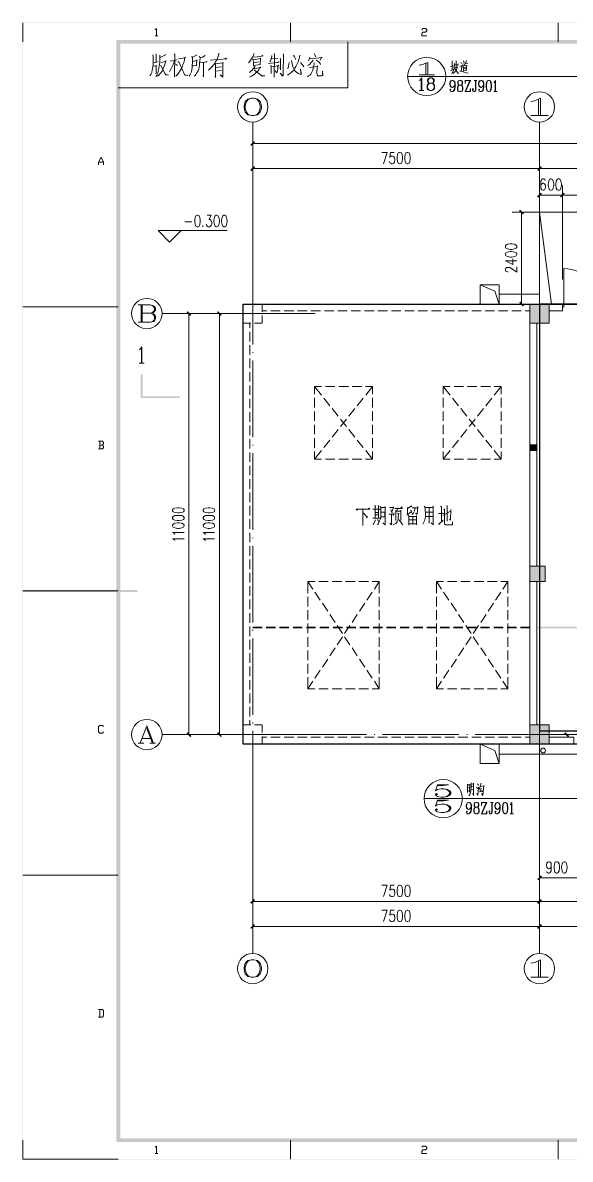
# Model space of a CAD drawing. Extents: x -145382 to -103386, y -23290 to 6406.
# Drawn here: x -145382 to -131066, y -23290 to 6406 of the extents above; entities that cross this region are included whole.
import ezdxf

# ---------------------------------------------------------------- set-up
doc = ezdxf.new("R2010")
doc.units = 0
doc.layers.add('图层1', color=1, linetype='Continuous')

msp = doc.modelspace()

# ---------------------------------------------------------------- hatches: boundary and pattern name
at = {"linetype": 'Continuous', "lineweight": 0}
for points in [[(-103386, -23290), (-145382, -23290), (-145382, 6406), (-103386, 6406), (-103386, -23290), (-103389, -23287), (-103389, 6402), (-145378, 6402), (-145378, -23287), (-103389, -23287)], [(-142833, -22743), (-103933, -22743), (-103933, 5859), (-142833, 5859), (-142833, -22743), (-142935, -22842), (-142935, 5958), (-103834, 5958), (-103834, -22842), (-142935, -22842)], [(-139435, 3215), (-139336, 3314), (-139307, 3285), (-139406, 3186)], [(-139435, 2559), (-139336, 2658), (-139307, 2628), (-139406, 2530)], [(-131934, 2559), (-131835, 2658), (-131806, 2628), (-131905, 2530)], [(-131934, 1866), (-131835, 1965), (-131806, 1939), (-131905, 1837)], [(-131336, 1866), (-131234, 1965), (-131205, 1939), (-131307, 1837)], [(-132302, 1392), (-132404, 1491), (-132375, 1520), (-132273, 1421)], [(-132302, -1007), (-132404, -909), (-132375, -879), (-132273, -982)], [(-141003, -1259), (-141101, -1160), (-141072, -1131), (-140973, -1229)], [(-140200, -1259), (-140303, -1160), (-140273, -1131), (-140175, -1229)], [(-132120, -1445), (-131620, -1445), (-131620, -945), (-132120, -945)], [(-142246, -2779), (-142246, -3352), (-141272, -3352), (-141272, -3403), (-142297, -3403), (-142297, -2779)], [(-132120, -4606), (-131941, -4606), (-131941, -4785), (-132120, -4785)], [(-132120, -8194), (-131719, -8194), (-131719, -7793), (-132120, -7793)], [(-142385, -8468), (-145382, -8468), (-145382, -8417), (-142385, -8417)], [(-139369, -9376), (-139121, -9376), (-139121, -9416), (-139369, -9416)], [(-139019, -9376), (-138771, -9376), (-138771, -9416), (-139019, -9416)], [(-138669, -9376), (-138421, -9376), (-138421, -9416), (-138669, -9416)], [(-138319, -9376), (-138071, -9376), (-138071, -9416), (-138319, -9416)], [(-137969, -9376), (-137721, -9376), (-137721, -9416), (-137969, -9416)], [(-137619, -9376), (-137371, -9376), (-137371, -9416), (-137619, -9416)], [(-137269, -9376), (-137021, -9376), (-137021, -9416), (-137269, -9416)], [(-136922, -9376), (-136671, -9376), (-136671, -9416), (-136922, -9416)], [(-136572, -9376), (-136321, -9376), (-136321, -9416), (-136572, -9416)], [(-136222, -9376), (-135971, -9376), (-135971, -9416), (-136222, -9416)], [(-135872, -9376), (-135620, -9376), (-135620, -9416), (-135872, -9416)], [(-135522, -9376), (-135270, -9376), (-135270, -9416), (-135522, -9416)], [(-135172, -9376), (-134920, -9376), (-134920, -9416), (-135172, -9416)], [(-134822, -9376), (-134570, -9376), (-134570, -9416), (-134822, -9416)], [(-134472, -9376), (-134220, -9376), (-134220, -9416), (-134472, -9416)], [(-134122, -9376), (-133870, -9376), (-133870, -9416), (-134122, -9416)], [(-133772, -9376), (-133520, -9376), (-133520, -9416), (-133772, -9416)], [(-133422, -9376), (-133170, -9376), (-133170, -9416), (-133422, -9416)], [(-133072, -9376), (-132820, -9376), (-132820, -9416), (-133072, -9416)], [(-132722, -9376), (-132470, -9376), (-132470, -9416), (-132722, -9416)], [(-132371, -9376), (-132120, -9376), (-132120, -9416), (-132371, -9416)], [(-131941, -9376), (-113392, -9376), (-113392, -9416), (-131941, -9416)], [(-141003, -12260), (-141101, -12158), (-141072, -12129), (-140973, -12231)], [(-140200, -12260), (-140303, -12158), (-140273, -12129), (-140175, -12231)], [(-132120, -12446), (-131620, -12446), (-131620, -11943), (-132120, -11943)], [(-131124, -12260), (-131226, -12158), (-131197, -12129), (-131099, -12231)], [(-131934, -15976), (-131835, -15873), (-131806, -15903), (-131905, -16005)], [(-139435, -16588), (-139336, -16490), (-139307, -16519), (-139406, -16617)], [(-131934, -16588), (-131835, -16490), (-131806, -16519), (-131905, -16617)], [(-139435, -17245), (-139336, -17142), (-139307, -17172), (-139406, -17270)], [(-131934, -17245), (-131835, -17142), (-131806, -17172), (-131905, -17270)]]:
    msp.add_hatch(color=0, dxfattribs=at).paths.add_polyline_path(points)

# ---------------------------------------------------------------- linework, layer by layer
at = {"color": 0, "linetype": 'Continuous', "lineweight": 0}
for p, q in [((-145382, 5907), (-145382, 6406)), ((-138384, 5907), (-138384, 6406)), ((-131383, 5907), (-131383, 6406)), ((-141918, 6060), (-141852, 6060)), ((-141969, 5360), (-141845, 5381)), ((-141524, 5400), (-141345, 5440)), ((-140069, 5476), (-140102, 5462)), ((-139220, 5381), (-139347, 5360)), ((-138873, 5462), (-138709, 5476)), ((-134840, 5349), (-134840, 5042)), ((-134151, 5177), (-134151, 5407)), ((-134052, 5236), (-134049, 5414)), ((-133929, 5374), (-133907, 5338)), ((-133859, 5407), (-133837, 5356)), ((-133783, 5418), (-133805, 5338)), ((-140189, 5250), (-140335, 5236)), ((-140335, 5141), (-140189, 5155)), ((-134111, 5195), (-134202, 5148)), ((-134195, 5265), (-134107, 5279)), ((-134001, 5316), (-134096, 5305)), ((-134085, 5228), (-134023, 5236)), ((-134016, 5247), (-134042, 5181)), ((-133994, 5330), (-134016, 5272)), ((-133954, 5265), (-133896, 5287)), ((-133888, 5323), (-133746, 5345)), ((-133863, 5287), (-133859, 5141)), ((-133779, 5287), (-133859, 5276)), ((-133859, 5199), (-133797, 5206)), ((-133856, 5239), (-133801, 5247)), ((-133856, 5155), (-133775, 5166)), ((-133823, 5316), (-133834, 5279)), ((-133786, 5166), (-133775, 5298)), ((-134315, 5002), (-135318, 5002)), ((-135019, 5042), (-134614, 5042)), ((-134964, 4944), (-134964, 4638)), ((-130329, 5002), (-134315, 5002)), ((-133815, 4605), (-133688, 4900)), ((-133578, 4900), (-133506, 4900)), ((-133028, 4886), (-133028, 4605)), ((-135019, 4638), (-134895, 4638)), ((-133068, 4605), (-132977, 4605)), ((-131897, 4411), (-131897, 3978)), ((-132098, 3978), (-131646, 3978)), ((-139369, -194), (-139369, 3806)), ((-131872, -194), (-131872, 3806)), ((-139369, 251), (-139369, 3500)), ((-109370, 3248), (-139369, 3248)), ((-143402, 2763), (-143267, 2763)), ((-139369, 393), (-139369, 2844)), ((-131872, 393), (-131872, 2844)), ((-131872, -300), (-131872, 2151)), ((-131270, -300), (-131270, 2151)), ((-141141, 1203), (-140963, 1203)), ((-131817, 1454), (-132587, 1454)), ((-132339, 1454), (-132339, -945)), ((-131555, -945), (-131872, 1454)), ((-139369, -194), (-139369, -2003)), ((-131237, -1036), (-131237, -15)), ((-132922, -686), (-131872, -686)), ((-142884, -1018), (-145382, -1018)), ((-142283, -1419), (-142283, -967)), ((-142257, -967), (-142257, -1419)), ((-139121, -945), (-138997, -945)), ((-139121, -945), (-139121, -1124)), ((-139121, -1124), (-138997, -1124)), ((-138895, -945), (-138647, -945)), ((-138895, -1124), (-138647, -1124)), ((-138545, -945), (-138297, -945)), ((-138545, -1124), (-138297, -1124)), ((-138195, -945), (-137947, -945)), ((-138195, -1124), (-137947, -1124)), ((-137845, -945), (-137597, -945)), ((-137845, -1124), (-137597, -1124)), ((-137495, -945), (-137247, -945)), ((-137495, -1124), (-137247, -1124)), ((-137145, -945), (-136897, -945)), ((-137145, -1124), (-136897, -1124)), ((-136795, -945), (-136547, -945)), ((-136795, -1124), (-136547, -1124)), ((-136445, -945), (-136197, -945)), ((-136445, -1124), (-136197, -1124)), ((-136095, -945), (-135847, -945)), ((-136095, -1124), (-135847, -1124)), ((-135744, -945), (-135496, -945)), ((-135744, -1124), (-135496, -1124)), ((-135394, -945), (-135146, -945)), ((-135394, -1124), (-135146, -1124)), ((-135044, -945), (-134796, -945)), ((-135044, -1124), (-134796, -1124)), ((-134694, -945), (-134446, -945)), ((-134694, -1124), (-134446, -1124)), ((-134344, -945), (-134096, -945)), ((-134344, -1124), (-134096, -1124)), ((-133994, -945), (-133746, -945)), ((-133994, -1124), (-133746, -1124)), ((-133644, -945), (-133396, -945)), ((-133644, -1124), (-133396, -1124)), ((-133294, -945), (-133046, -945)), ((-133294, -1124), (-133046, -1124)), ((-132944, -945), (-132696, -945)), ((-132944, -1124), (-132696, -1124)), ((-132594, -945), (-132346, -945)), ((-132594, -1124), (-132346, -1124)), ((-131817, -945), (-132587, -945)), ((-132244, -945), (-132120, -945)), ((-132244, -1124), (-132120, -1124)), ((-137739, -1193), (-141736, -1193)), ((-138038, -1193), (-141287, -1193)), ((-141035, -12194), (-141035, -1193)), ((-138038, -1193), (-140489, -1193)), ((-138818, -1193), (-140372, -1193)), ((-140237, -12194), (-140237, -1193)), ((-139621, -1244), (-139621, -1445)), ((-139621, -1569), (-139621, -1445)), ((-139621, -1445), (-139442, -1445)), ((-139621, -1445), (-139420, -1445)), ((-139442, -1569), (-139442, -1445)), ((-138596, -1193), (-138618, -1193)), ((-132120, -7793), (-132120, -1445)), ((-131941, -7793), (-131941, -1445)), ((-139621, -1919), (-139621, -1671)), ((-139442, -1919), (-139442, -1671)), ((-139621, -2269), (-139621, -2021)), ((-139442, -2269), (-139442, -2021)), ((-142279, -2086), (-142279, -2491)), ((-139621, -2619), (-139621, -2371)), ((-139442, -2619), (-139442, -2371)), ((-139369, -2199), (-139369, -2221)), ((-142337, -2491), (-142210, -2491)), ((-139369, -2422), (-139369, -4420)), ((-139621, -2969), (-139621, -2721)), ((-139442, -2969), (-139442, -2721)), ((-139621, -3319), (-139621, -3071)), ((-139442, -3319), (-139442, -3071)), ((-137754, -3100), (-137568, -3100)), ((-137754, -3100), (-137754, -3297)), ((-137754, -3100), (-137571, -3326)), ((-137469, -3100), (-137218, -3100)), ((-137119, -3100), (-136868, -3100)), ((-136769, -3100), (-136518, -3100)), ((-136419, -3100), (-136233, -3100)), ((-136415, -3326), (-136233, -3100)), ((-136233, -3100), (-136233, -3297)), ((-134392, -3100), (-134206, -3100)), ((-134392, -3100), (-134392, -3297)), ((-134392, -3100), (-134209, -3326)), ((-134104, -3100), (-133856, -3100)), ((-133753, -3100), (-133506, -3100)), ((-133403, -3100), (-133155, -3100)), ((-133053, -3100), (-132871, -3100)), ((-133053, -3326), (-132871, -3100)), ((-132871, -3100), (-132871, -3297)), ((-139621, -3669), (-139621, -3421)), ((-139442, -3669), (-139442, -3421)), ((-137754, -3399), (-137754, -3647)), ((-137509, -3403), (-137353, -3600)), ((-136634, -3600), (-136477, -3403)), ((-136233, -3399), (-136233, -3647)), ((-134392, -3399), (-134392, -3647)), ((-134144, -3403), (-133991, -3600)), ((-133272, -3600), (-133115, -3403)), ((-132871, -3399), (-132871, -3647)), ((-139621, -4019), (-139621, -3771)), ((-139442, -4019), (-139442, -3771)), ((-137754, -3749), (-137754, -3997)), ((-137291, -3676), (-137134, -3873)), ((-136853, -3873), (-136696, -3676)), ((-136233, -3749), (-136233, -3997)), ((-134392, -3749), (-134392, -3997)), ((-133929, -3676), (-133772, -3873)), ((-133491, -3873), (-133334, -3676)), ((-132871, -3749), (-132871, -3997)), ((-139621, -4369), (-139621, -4121)), ((-139442, -4369), (-139442, -4121)), ((-137754, -4099), (-137754, -4347)), ((-137072, -3950), (-136915, -4147)), ((-137072, -4147), (-136915, -3950)), ((-136233, -4099), (-136233, -4347)), ((-134392, -4099), (-134392, -4347)), ((-133710, -3950), (-133553, -4147)), ((-133710, -4147), (-133553, -3950)), ((-132871, -4099), (-132871, -4347)), ((-137754, -4449), (-137754, -4697)), ((-137291, -4420), (-137134, -4223)), ((-136853, -4223), (-136696, -4420)), ((-136233, -4449), (-136233, -4697)), ((-134392, -4449), (-134392, -4697)), ((-133929, -4420), (-133772, -4223)), ((-133491, -4223), (-133334, -4420)), ((-132871, -4449), (-132871, -4697)), ((-143366, -4529), (-143366, -4730)), ((-139621, -4719), (-139621, -4471)), ((-139442, -4719), (-139442, -4471)), ((-139369, -4621), (-139369, -4643)), ((-137509, -4694), (-137353, -4497)), ((-136634, -4497), (-136477, -4694)), ((-134144, -4694), (-133991, -4497)), ((-133272, -4497), (-133115, -4694)), ((-139621, -5069), (-139621, -4821)), ((-139442, -5069), (-139442, -4821)), ((-139369, -4839), (-139369, -6841)), ((-137754, -5000), (-137571, -4770)), ((-137469, -5000), (-137218, -5000)), ((-137119, -5000), (-136868, -5000)), ((-136769, -5000), (-136518, -5000)), ((-136419, -5000), (-136233, -5000)), ((-136415, -4770), (-136233, -5000)), ((-136233, -4799), (-136233, -5000)), ((-134392, -5000), (-134209, -4770)), ((-134104, -5000), (-133856, -5000)), ((-133753, -5000), (-133506, -5000)), ((-133403, -5000), (-133155, -5000)), ((-133053, -4770), (-132871, -5000)), ((-133053, -5000), (-132871, -5000)), ((-132871, -4799), (-132871, -5000)), ((-139621, -5419), (-139621, -5171)), ((-139442, -5419), (-139442, -5171)), ((-139621, -5769), (-139621, -5518)), ((-139442, -5769), (-139442, -5518)), ((-139621, -6119), (-139621, -5868)), ((-139442, -6119), (-139442, -5868)), ((-139621, -6469), (-139621, -6218)), ((-139442, -6469), (-139442, -6218)), ((-136087, -6207), (-136065, -6236)), ((-136488, -6305), (-136488, -6728)), ((-136175, -6451), (-136084, -6451)), ((-135566, -6269), (-135599, -6338)), ((-135318, -6258), (-135318, -6429)), ((-135201, -6272), (-135052, -6272)), ((-134508, -6415), (-134384, -6415)), ((-134399, -6473), (-134195, -6356)), ((-139621, -6819), (-139621, -6568)), ((-139442, -6819), (-139442, -6568)), ((-136160, -6579), (-136222, -6710)), ((-136102, -6571), (-136073, -6637)), ((-135967, -6659), (-135909, -6714)), ((-134640, -6710), (-134702, -6659)), ((-139621, -7169), (-139621, -6918)), ((-139442, -7169), (-139442, -6918)), ((-139369, -7042), (-139369, -7060)), ((-139621, -7520), (-139621, -7268)), ((-139442, -7520), (-139442, -7268)), ((-139369, -7261), (-139369, -9263)), ((-139621, -7870), (-139621, -7618)), ((-139442, -7870), (-139442, -7618)), ((-139621, -8220), (-139621, -7968)), ((-139442, -8220), (-139442, -7968)), ((-137925, -8198), (-137797, -8391)), ((-137393, -8198), (-137644, -8198)), ((-137043, -8198), (-137294, -8198)), ((-136693, -8198), (-136944, -8198)), ((-136342, -8198), (-136594, -8198)), ((-136062, -8198), (-136244, -8198)), ((-136189, -8391), (-136062, -8198)), ((-136062, -8198), (-136062, -8497)), ((-134563, -8198), (-134435, -8391)), ((-134031, -8198), (-134279, -8198)), ((-133681, -8198), (-133929, -8198)), ((-133330, -8198), (-133578, -8198)), ((-132980, -8198), (-133228, -8198)), ((-132700, -8198), (-132878, -8198)), ((-132827, -8391), (-132700, -8198)), ((-132700, -8198), (-132700, -8497)), ((-132120, -11943), (-132120, -8194)), ((-131941, -11943), (-131941, -8194)), ((-142884, -8442), (-145382, -8442)), ((-139621, -8570), (-139621, -8318)), ((-139442, -8570), (-139442, -8318)), ((-137925, -8595), (-137925, -8847)), ((-137743, -8471), (-137604, -8683)), ((-136383, -8683), (-136244, -8471)), ((-136062, -8595), (-136062, -8847)), ((-134563, -8595), (-134563, -8847)), ((-134377, -8471), (-134238, -8683)), ((-133021, -8683), (-132882, -8471)), ((-132700, -8595), (-132700, -8847)), ((-139621, -8920), (-139621, -8668)), ((-139442, -8920), (-139442, -8668)), ((-137546, -8763), (-137407, -8971)), ((-136576, -8971), (-136437, -8763)), ((-134184, -8763), (-134045, -8971)), ((-133214, -8971), (-133075, -8763)), ((-139621, -9270), (-139621, -9018)), ((-139442, -9270), (-139442, -9018)), ((-137925, -8945), (-137925, -9197)), ((-137353, -9055), (-137214, -9263)), ((-136773, -9263), (-136634, -9055)), ((-136062, -8945), (-136062, -9197)), ((-134563, -8945), (-134563, -9197)), ((-133991, -9055), (-133852, -9263)), ((-133407, -9263), (-133269, -9055)), ((-132700, -8945), (-132700, -9197)), ((-139621, -9620), (-139621, -9368)), ((-139442, -9620), (-139442, -9368)), ((-139369, -9459), (-139369, -9481)), ((-137925, -9295), (-137925, -9547)), ((-137159, -9346), (-137021, -9554)), ((-136966, -9554), (-136827, -9346)), ((-136062, -9295), (-136062, -9547)), ((-134563, -9295), (-134563, -9547)), ((-133797, -9346), (-133659, -9554)), ((-133604, -9554), (-133465, -9346)), ((-132700, -9295), (-132700, -9547)), ((-132120, -9376), (-132120, -9416)), ((-139621, -9970), (-139621, -9718)), ((-139442, -9970), (-139442, -9718)), ((-139369, -9682), (-139369, -11680)), ((-137925, -9645), (-137925, -9897)), ((-137159, -9846), (-137021, -9638)), ((-136966, -9638), (-136827, -9846)), ((-136062, -9645), (-136062, -9897)), ((-134563, -9645), (-134563, -9897)), ((-133797, -9846), (-133659, -9638)), ((-133604, -9638), (-133465, -9846)), ((-132700, -9645), (-132700, -9897)), ((-139621, -10320), (-139621, -10068)), ((-139442, -10320), (-139442, -10068)), ((-137925, -9995), (-137925, -10247)), ((-137353, -10138), (-137214, -9930)), ((-136773, -9930), (-136634, -10138)), ((-136062, -9995), (-136062, -10247)), ((-134563, -9995), (-134563, -10247)), ((-133991, -10138), (-133852, -9930)), ((-133407, -9930), (-133269, -10138)), ((-132700, -9995), (-132700, -10247)), ((-137925, -10346), (-137925, -10597)), ((-137546, -10429), (-137407, -10222)), ((-136576, -10222), (-136437, -10429)), ((-136062, -10346), (-136062, -10597)), ((-134563, -10346), (-134563, -10597)), ((-134184, -10429), (-134045, -10222)), ((-133214, -10222), (-133075, -10429)), ((-132700, -10346), (-132700, -10597)), ((-139621, -10670), (-139621, -10418)), ((-139442, -10670), (-139442, -10418)), ((-137743, -10721), (-137604, -10513)), ((-136383, -10513), (-136244, -10721)), ((-134377, -10721), (-134238, -10513)), ((-133021, -10513), (-132882, -10721)), ((-139621, -11020), (-139621, -10769)), ((-139442, -11020), (-139442, -10769)), ((-137925, -10696), (-137925, -10995)), ((-137925, -10995), (-137797, -10801)), ((-136189, -10801), (-136062, -10995)), ((-136062, -10696), (-136062, -10995)), ((-134563, -10696), (-134563, -10995)), ((-134563, -10995), (-134435, -10801)), ((-132827, -10801), (-132700, -10995)), ((-132700, -10696), (-132700, -10995)), ((-139621, -11370), (-139621, -11119)), ((-139442, -11370), (-139442, -11119)), ((-137743, -10995), (-137925, -10995)), ((-137393, -10995), (-137644, -10995)), ((-137043, -10995), (-137294, -10995)), ((-136693, -10995), (-136944, -10995)), ((-136342, -10995), (-136594, -10995)), ((-136062, -10995), (-136244, -10995)), ((-134381, -10995), (-134563, -10995)), ((-134031, -10995), (-134279, -10995)), ((-133681, -10995), (-133929, -10995)), ((-133330, -10995), (-133578, -10995)), ((-132980, -10995), (-133228, -10995)), ((-132700, -10995), (-132878, -10995)), ((-139621, -11720), (-139621, -11469)), ((-139442, -11720), (-139442, -11469)), ((-139621, -11943), (-139621, -11819)), ((-139442, -11943), (-139442, -11819)), ((-142137, -12034), (-141987, -12420)), ((-139621, -11943), (-139442, -11943)), ((-139369, -11881), (-139369, -11903)), ((-139369, -12099), (-139369, -13908)), ((-131872, -11881), (-131872, -11903)), ((-131872, -12099), (-131872, -13908)), ((-142363, -12420), (-142213, -12420)), ((-142264, -12293), (-142038, -12293)), ((-142060, -12420), (-141911, -12420)), ((-137739, -12194), (-141736, -12194)), ((-138038, -12194), (-141287, -12194)), ((-138038, -12194), (-140489, -12194)), ((-138818, -12194), (-140372, -12194)), ((-139621, -12245), (-139621, -12446)), ((-139621, -12446), (-139420, -12446)), ((-138997, -12446), (-139121, -12446)), ((-138647, -12264), (-138895, -12264)), ((-138647, -12446), (-138895, -12446)), ((-138596, -12194), (-138618, -12194)), ((-138297, -12264), (-138545, -12264)), ((-138297, -12446), (-138545, -12446)), ((-136397, -12194), (-138395, -12194)), ((-137947, -12264), (-138195, -12264)), ((-137947, -12446), (-138195, -12446)), ((-137597, -12264), (-137845, -12264)), ((-137597, -12446), (-137845, -12446)), ((-137247, -12264), (-137495, -12264)), ((-137247, -12446), (-137495, -12446)), ((-136897, -12264), (-137145, -12264)), ((-136897, -12446), (-137145, -12446)), ((-136547, -12264), (-136795, -12264)), ((-136547, -12446), (-136795, -12446)), ((-136197, -12264), (-136445, -12264)), ((-136197, -12446), (-136445, -12446)), ((-136178, -12194), (-136197, -12194)), ((-135847, -12264), (-136095, -12264)), ((-135847, -12446), (-136095, -12446)), ((-133976, -12194), (-135978, -12194)), ((-135496, -12264), (-135744, -12264)), ((-135496, -12446), (-135744, -12446)), ((-135146, -12264), (-135394, -12264)), ((-135146, -12446), (-135394, -12446)), ((-134796, -12264), (-135044, -12264)), ((-134796, -12446), (-135044, -12446)), ((-134446, -12264), (-134694, -12264)), ((-134446, -12446), (-134694, -12446)), ((-134096, -12264), (-134344, -12264)), ((-134096, -12446), (-134344, -12446)), ((-133746, -12264), (-133994, -12264)), ((-133746, -12446), (-133994, -12446)), ((-133757, -12194), (-133775, -12194)), ((-133396, -12264), (-133644, -12264)), ((-133396, -12446), (-133644, -12446)), ((-131558, -12194), (-133557, -12194)), ((-133046, -12264), (-133294, -12264)), ((-133046, -12446), (-133294, -12446)), ((-132696, -12264), (-132944, -12264)), ((-132696, -12446), (-132944, -12446)), ((-112670, -12446), (-132922, -12446)), ((-132346, -12264), (-132594, -12264)), ((-132346, -12446), (-132594, -12446)), ((-132120, -12264), (-132244, -12264)), ((-132120, -12446), (-132244, -12446)), ((-131726, -12194), (-130913, -12194)), ((-131336, -12194), (-131358, -12194)), ((-129137, -12194), (-131135, -12194)), ((-112670, -12705), (-132922, -12705)), ((-133753, -13489), (-133753, -13708)), ((-133753, -13511), (-133695, -13503)), ((-133753, -13584), (-133706, -13576)), ((-133695, -13492), (-133699, -13697)), ((-133662, -13638), (-133600, -13631)), ((-133655, -13485), (-133593, -13478)), ((-133655, -13562), (-133600, -13554)), ((-133516, -13565), (-133491, -13602)), ((-133495, -13478), (-133465, -13518)), ((-133400, -13467), (-133451, -13627)), ((-133396, -13591), (-133429, -13686)), ((-133425, -13547), (-133330, -13532)), ((-133382, -13642), (-133360, -13689)), ((-133330, -13522), (-133341, -13686)), ((-139369, -13908), (-139369, -17908)), ((-133888, -13868), (-134891, -13868)), ((-128772, -13868), (-133888, -13868)), ((-133753, -13671), (-133699, -13664)), ((-133436, -13689), (-133367, -13671)), ((-131872, -13740), (-131872, -16191)), ((-131872, -13908), (-131872, -17908)), ((-139369, -14207), (-139369, -17456)), ((-133389, -14265), (-133261, -13966)), ((-133148, -13966), (-133079, -13966)), ((-132601, -13981), (-132601, -14265)), ((-131872, -14207), (-131872, -17456)), ((-139369, -14353), (-139369, -16803)), ((-132638, -14265), (-132550, -14265)), ((-131872, -14353), (-131872, -16803)), ((-142884, -15866), (-145382, -15866)), ((-131897, -18101), (-131897, -18535)), ((-132098, -18535), (-131646, -18535)), ((-143366, -19381), (-143366, -19578)), ((-145382, -23290), (-145382, -22791)), ((-138384, -23290), (-138384, -22791)), ((-131383, -23290), (-131383, -22791)), ((-141918, -23141), (-141852, -23141))]:
    msp.add_line(p, q, dxfattribs=at)
for points in [[(-141918, 6224), (-141885, 6257), (-141885, 6060)], [(-134950, 6224), (-134917, 6257), (-134851, 6257), (-134818, 6224), (-134818, 6191), (-134851, 6158), (-134917, 6158), (-134950, 6125), (-134950, 6060), (-134818, 6060)], [(-136882, 5907), (-136882, 4707), (-142884, 4707)], [(-141984, 5564), (-141973, 5524), (-141973, 5407), (-141973, 5316), (-141980, 5236), (-141994, 5174), (-142009, 5104), (-142035, 5057), (-142060, 5017)], [(-141801, 5556), (-141794, 5505), (-141794, 5440), (-141801, 5356), (-141812, 5276), (-141823, 5206), (-141838, 5141), (-141852, 5086), (-141874, 5035), (-141900, 4999)], [(-141896, 5597), (-141889, 5564), (-141889, 5374)], [(-141765, 5367), (-141630, 5400), (-141637, 5414), (-141659, 5349), (-141685, 5268), (-141710, 5210), (-141739, 5144), (-141783, 5086), (-141823, 5039), (-141856, 5006)], [(-141641, 5586), (-141648, 5571), (-141732, 5520), (-141787, 5494)], [(-141411, 5422), (-141440, 5334), (-141477, 5265), (-141510, 5195), (-141539, 5144), (-141546, 5130)], [(-141422, 5597), (-141404, 5571), (-141407, 5575), (-141411, 4995), (-141415, 5035), (-141411, 5097)], [(-141313, 5462), (-141130, 5491), (-141141, 5505), (-141156, 5440), (-141174, 5367), (-141192, 5316), (-141207, 5265), (-141229, 5214), (-141262, 5159), (-141294, 5112), (-141324, 5064), (-141353, 5035), (-141382, 5010)], [(-141324, 5385), (-141298, 5381), (-141141, 5035), (-141065, 5024), (-141141, 5046), (-141170, 5101)], [(-140817, 5571), (-140835, 5560), (-140948, 5494), (-140959, 5535), (-140944, 5494), (-140944, 5367), (-140948, 5287), (-140952, 5232), (-140963, 5174), (-140973, 5126), (-140992, 5075), (-141014, 5039), (-141028, 5010)], [(-140937, 5268), (-140926, 5276), (-140831, 5290), (-140842, 5287), (-140831, 5440), (-140820, 5422), (-140941, 5396)], [(-140616, 5549), (-140685, 5509), (-140747, 5494), (-140758, 5535), (-140747, 5476), (-140755, 5414), (-140758, 5349), (-140762, 5294), (-140769, 5247), (-140780, 5192), (-140791, 5152), (-140813, 5119), (-140835, 5086), (-140857, 5057), (-140875, 5031), (-140897, 5010)], [(-140755, 5356), (-140561, 5385), (-140576, 5389), (-140598, 5381)], [(-140656, 5367), (-140656, 4995), (-140660, 5020), (-140656, 5061)], [(-140255, 5611), (-140255, 5586), (-140281, 5502), (-140306, 5440), (-140332, 5400), (-140379, 5327), (-140448, 5247), (-140496, 5195), (-140525, 5170)], [(-140485, 5425), (-140044, 5465), (-140069, 5476)], [(-140350, 5356), (-140343, 5334), (-140346, 5006), (-140346, 4977), (-140350, 5006), (-140346, 5039)], [(-140343, 5334), (-140146, 5356), (-140146, 5367), (-140138, 5356), (-140146, 5349), (-140146, 4999), (-140149, 4980), (-140219, 5046), (-140149, 4991)], [(-139340, 5604), (-139336, 5586), (-139387, 5491), (-139431, 5425), (-139457, 5385), (-139478, 5356)], [(-139373, 5502), (-139249, 5516), (-139096, 5542), (-139110, 5546), (-139136, 5535)], [(-139362, 5465), (-139354, 5436), (-139351, 5349), (-139351, 5268), (-139354, 5287), (-139165, 5316), (-139176, 5316), (-139168, 5484), (-139158, 5469), (-139354, 5440)], [(-138957, 5345), (-138676, 5374), (-138680, 5374), (-138698, 5381), (-138720, 5371)], [(-138873, 5549), (-138866, 5520), (-138902, 5414), (-138917, 5385)], [(-138804, 5604), (-138800, 5578), (-138804, 4984), (-138811, 5020), (-138804, 5057)], [(-138651, 5476), (-138643, 5451), (-138643, 5174), (-138651, 5225), (-138647, 5254)], [(-138574, 5597), (-138567, 5564), (-138570, 5086), (-138570, 5057), (-138574, 5031), (-138578, 5020), (-138585, 5010), (-138647, 5086), (-138578, 5020)], [(-138140, 5560), (-138144, 5505), (-138166, 5436), (-138184, 5381), (-138213, 5319), (-138239, 5261), (-138264, 5221), (-138297, 5170), (-138337, 5130), (-138374, 5097), (-138417, 5061), (-138461, 5035)], [(-138417, 5367), (-138421, 5316), (-138436, 5261), (-138446, 5225), (-138461, 5206)], [(-138359, 5422), (-138341, 5345), (-138326, 5290), (-138308, 5239), (-138286, 5185), (-138261, 5144), (-138228, 5115), (-138180, 5079), (-138133, 5064), (-138104, 5061), (-138089, 5061), (-138111, 5130), (-138118, 5195), (-138104, 5061)], [(-138301, 5556), (-138275, 5516), (-138261, 5480), (-138253, 5462), (-138253, 5447)], [(-138118, 5367), (-138078, 5316), (-138049, 5279), (-138034, 5250)], [(-137761, 5360), (-137761, 5327), (-137776, 5250), (-137790, 5206), (-137801, 5166), (-137816, 5130), (-137830, 5097), (-137852, 5064), (-137878, 5039), (-137907, 5017), (-137940, 4991)], [(-137794, 5440), (-137801, 5411), (-137841, 5367), (-137878, 5327), (-137903, 5305), (-137929, 5287)], [(-137878, 5509), (-137881, 5476), (-137889, 5451), (-137900, 5425), (-137907, 5411), (-137914, 5407), (-137881, 5465), (-137553, 5494), (-137568, 5505), (-137604, 5425)], [(-137761, 5604), (-137739, 5549), (-137728, 5516)], [(-137706, 5429), (-137655, 5396), (-137619, 5367), (-137601, 5341), (-137593, 5319)], [(-135019, 5301), (-134928, 5316), (-134793, 5363), (-134793, 5042)], [(-141973, 5268), (-141881, 5279), (-141892, 5294), (-141892, 5071), (-141896, 5101), (-141896, 5141)], [(-141768, 5301), (-141648, 5046), (-141568, 5039), (-141644, 5050), (-141666, 5079)], [(-141411, 5345), (-141356, 5305), (-141345, 5276)], [(-139314, 5268), (-139314, 5254), (-139387, 5166), (-139427, 5130), (-139457, 5104)], [(-139322, 5221), (-139311, 5210), (-139158, 5239), (-139161, 5254), (-139209, 5174), (-139238, 5141), (-139267, 5112), (-139314, 5071), (-139354, 5035), (-139402, 5010), (-139457, 4984)], [(-139329, 5170), (-139322, 5166), (-139125, 5010), (-139055, 5017), (-139125, 5017), (-139150, 5031)], [(-138899, 5294), (-138888, 5239), (-138888, 5232), (-138884, 5079), (-138888, 5112), (-138884, 5133)], [(-138884, 5250), (-138687, 5279), (-138702, 5294), (-138709, 5254), (-138713, 5192), (-138724, 5144), (-138727, 5115), (-138738, 5101), (-138778, 5152), (-138735, 5104)], [(-137885, 5239), (-137666, 5265), (-137677, 5279), (-137681, 5250), (-137692, 5090), (-137688, 5046), (-137677, 5031), (-137666, 5020), (-137644, 5020), (-137622, 5020), (-137564, 5020), (-137542, 5031), (-137539, 5035), (-137542, 5141), (-137542, 5031)], [(-134166, 5079), (-134122, 5159), (-134100, 5228), (-134096, 5338)], [(-134042, 5181), (-134082, 5119), (-134140, 5082)], [(-134082, 5206), (-133998, 5082), (-133983, 5086)], [(-133892, 5294), (-133914, 5221), (-133907, 5185), (-133918, 5141), (-133954, 5141)], [(-133918, 5141), (-133863, 5126), (-133757, 5086), (-133739, 5093)], [(-135019, 4900), (-134990, 4915), (-134950, 4962), (-134950, 4638)], [(-134742, 4638), (-134767, 4656), (-134782, 4670), (-134796, 4700), (-134796, 4762), (-134782, 4791), (-134767, 4809), (-134742, 4824), (-134782, 4809), (-134796, 4791), (-134811, 4762), (-134811, 4700), (-134796, 4670), (-134782, 4656), (-134742, 4638), (-134683, 4638), (-134643, 4656), (-134629, 4670), (-134614, 4700), (-134614, 4762), (-134629, 4791), (-134643, 4809), (-134683, 4824), (-134658, 4838), (-134643, 4867), (-134643, 4915), (-134658, 4944), (-134683, 4962)], [(-134742, 4962), (-134782, 4944), (-134796, 4915), (-134796, 4867), (-134782, 4838), (-134742, 4824), (-134683, 4824), (-134643, 4838), (-134629, 4867), (-134629, 4915), (-134643, 4944), (-134683, 4962), (-134742, 4962), (-134767, 4944), (-134782, 4915), (-134782, 4867), (-134767, 4838), (-134742, 4824)], [(-134683, 4638), (-134658, 4656), (-134643, 4670), (-134629, 4700), (-134629, 4762), (-134643, 4791), (-134658, 4809)], [(-134085, 4802), (-134096, 4758), (-134118, 4732), (-134147, 4718), (-134158, 4718), (-134187, 4732), (-134206, 4758), (-134217, 4802), (-134217, 4816), (-134206, 4860), (-134187, 4886), (-134158, 4900), (-134136, 4900), (-134107, 4886), (-134085, 4860), (-134078, 4816), (-134078, 4732), (-134085, 4674), (-134096, 4645), (-134118, 4619), (-134147, 4605), (-134176, 4605), (-134198, 4619), (-134206, 4645), (-134206, 4659), (-134198, 4674), (-134187, 4659), (-134198, 4645)], [(-134158, 4718), (-134176, 4732), (-134198, 4758), (-134206, 4802), (-134206, 4816), (-134198, 4860), (-134176, 4886), (-134158, 4900)], [(-134136, 4900), (-134118, 4886), (-134096, 4860), (-134085, 4816), (-134085, 4732), (-134096, 4674), (-134107, 4645), (-134125, 4619)], [(-133965, 4605), (-133987, 4619), (-133998, 4630), (-134005, 4659), (-134005, 4718), (-133998, 4747), (-133987, 4758), (-133965, 4772), (-133998, 4758), (-134005, 4747), (-134016, 4718), (-134016, 4659), (-134005, 4630), (-133998, 4619), (-133965, 4605), (-133929, 4605), (-133896, 4619), (-133888, 4630), (-133877, 4659), (-133877, 4718), (-133888, 4747), (-133896, 4758), (-133929, 4772), (-133907, 4787), (-133896, 4816), (-133896, 4860), (-133907, 4886), (-133929, 4900)], [(-133965, 4900), (-133998, 4886), (-134005, 4860), (-134005, 4816), (-133998, 4787), (-133965, 4772), (-133929, 4772), (-133896, 4787), (-133888, 4816), (-133888, 4860), (-133896, 4886), (-133929, 4900), (-133965, 4900), (-133987, 4886), (-133998, 4860), (-133998, 4816), (-133987, 4787), (-133965, 4772)], [(-133929, 4605), (-133907, 4619), (-133896, 4630), (-133888, 4659), (-133888, 4718), (-133896, 4747), (-133907, 4758)], [(-133808, 4900), (-133815, 4816), (-133815, 4900), (-133677, 4900), (-133808, 4605)], [(-133538, 4900), (-133538, 4659), (-133546, 4619), (-133568, 4605), (-133586, 4605), (-133608, 4619), (-133619, 4645), (-133619, 4674), (-133608, 4689), (-133597, 4674), (-133608, 4659)], [(-133546, 4900), (-133546, 4659), (-133557, 4619), (-133568, 4605)], [(-133338, 4802), (-133345, 4758), (-133367, 4732), (-133396, 4718), (-133407, 4718), (-133436, 4732), (-133458, 4758), (-133465, 4802), (-133465, 4816), (-133458, 4860), (-133436, 4886), (-133407, 4900), (-133385, 4900), (-133356, 4886), (-133338, 4860), (-133327, 4816), (-133327, 4732), (-133338, 4674), (-133345, 4645), (-133367, 4619), (-133396, 4605), (-133425, 4605), (-133447, 4619), (-133458, 4645), (-133458, 4659), (-133447, 4674), (-133436, 4659), (-133447, 4645)], [(-133407, 4718), (-133425, 4732), (-133447, 4758), (-133458, 4802), (-133458, 4816), (-133447, 4860), (-133425, 4886), (-133407, 4900)], [(-133385, 4900), (-133367, 4886), (-133345, 4860), (-133338, 4816), (-133338, 4732), (-133345, 4674), (-133356, 4645), (-133378, 4619)], [(-133207, 4900), (-133236, 4886), (-133258, 4845), (-133269, 4772), (-133269, 4732), (-133258, 4659), (-133236, 4619), (-133207, 4605), (-133188, 4605), (-133155, 4619), (-133137, 4659), (-133126, 4732), (-133126, 4772), (-133137, 4845), (-133155, 4886), (-133188, 4900), (-133207, 4900), (-133228, 4886), (-133236, 4875), (-133247, 4845), (-133258, 4772), (-133258, 4732), (-133247, 4659), (-133236, 4630), (-133228, 4619), (-133207, 4605)], [(-133188, 4605), (-133166, 4619), (-133155, 4630), (-133148, 4659), (-133137, 4732), (-133137, 4772), (-133148, 4845), (-133155, 4875), (-133166, 4886)], [(-133068, 4845), (-133046, 4860), (-133017, 4900), (-133017, 4605)], [(-133815, 4605), (-133677, 4605), (-133677, 4689), (-133688, 4605)], [(-139402, 4433), (-139500, 4411), (-139566, 4346), (-139595, 4236), (-139595, 4174), (-139566, 4065), (-139500, 3999), (-139402, 3978), (-139340, 3978), (-139241, 3999), (-139176, 4065), (-139143, 4174), (-139143, 4236), (-139176, 4346), (-139241, 4411), (-139340, 4433), (-139402, 4433), (-139467, 4411), (-139500, 4390), (-139533, 4346), (-139566, 4236), (-139566, 4174), (-139533, 4065), (-139500, 4021), (-139467, 3999), (-139402, 3978)], [(-139340, 3978), (-139274, 3999), (-139241, 4021), (-139209, 4065), (-139176, 4174), (-139176, 4236), (-139209, 4346), (-139241, 4390), (-139274, 4411)], [(-132098, 4346), (-131996, 4368), (-131846, 4433), (-131846, 3978)], [(-135989, 3019), (-135850, 3019), (-135949, 2720)], [(-135672, 3019), (-135770, 3019), (-135781, 2891), (-135770, 2906), (-135741, 2920), (-135712, 2920), (-135679, 2906), (-135661, 2876), (-135650, 2833), (-135650, 2803), (-135661, 2763), (-135679, 2734), (-135712, 2720), (-135741, 2720), (-135770, 2734), (-135781, 2749), (-135792, 2778)], [(-135529, 3019), (-135562, 3004), (-135580, 2960), (-135591, 2891), (-135591, 2847), (-135580, 2778), (-135562, 2734), (-135529, 2720), (-135511, 2720), (-135482, 2734), (-135460, 2778), (-135449, 2847), (-135449, 2891), (-135460, 2960), (-135482, 3004), (-135511, 3019), (-135529, 3019)], [(-135329, 3019), (-135362, 3004), (-135380, 2960), (-135391, 2891), (-135391, 2847), (-135380, 2778), (-135362, 2734), (-135329, 2720), (-135311, 2720), (-135281, 2734), (-135259, 2778), (-135252, 2847), (-135252, 2891), (-135259, 2960), (-135281, 3004), (-135311, 3019), (-135329, 3019)], [(-143402, 2694), (-143402, 2763), (-143333, 2895), (-143267, 2763), (-143267, 2694)], [(-139369, 2596), (-131872, 2596), (-125571, 2596), (-119270, 2596), (-113271, 2596), (-109370, 2596)], [(-131719, 2282), (-131730, 2311), (-131759, 2326), (-131781, 2326), (-131810, 2311), (-131832, 2267), (-131839, 2198), (-131839, 2129), (-131832, 2071), (-131810, 2041), (-131781, 2027), (-131770, 2027), (-131741, 2041), (-131719, 2071), (-131711, 2114), (-131711, 2129), (-131719, 2169), (-131741, 2198), (-131770, 2213), (-131781, 2213), (-131810, 2198), (-131832, 2169), (-131839, 2129)], [(-131580, 2326), (-131609, 2311), (-131631, 2267), (-131642, 2198), (-131642, 2154), (-131631, 2085), (-131609, 2041), (-131580, 2027), (-131562, 2027), (-131529, 2041), (-131511, 2085), (-131500, 2154), (-131500, 2198), (-131511, 2267), (-131529, 2311), (-131562, 2326), (-131580, 2326)], [(-131380, 2326), (-131409, 2311), (-131431, 2267), (-131442, 2198), (-131442, 2154), (-131431, 2085), (-131409, 2041), (-131380, 2027), (-131361, 2027), (-131332, 2041), (-131310, 2085), (-131299, 2154), (-131299, 2198), (-131310, 2267), (-131332, 2311), (-131361, 2326), (-131380, 2326)], [(-131872, 1903), (-131270, 1903), (-129170, 1903), (-127970, 1903), (-126471, 1903), (-125571, 1903), (-124670, 1903), (-123171, 1903), (-121669, 1903), (-120170, 1903), (-119270, 1903), (-118369, 1903), (-116870, 1903), (-115470, 1903), (-114471, 1903), (-113271, 1903), (-112072, 1903), (-110569, 1903), (-109370, 1903)], [(-140820, 1374), (-140853, 1359), (-140871, 1316), (-140882, 1246), (-140882, 1203), (-140871, 1133), (-140853, 1090), (-140820, 1075), (-140802, 1075), (-140773, 1090), (-140751, 1133), (-140740, 1203), (-140740, 1246), (-140751, 1316), (-140773, 1359), (-140802, 1374), (-140820, 1374)], [(-140561, 1374), (-140452, 1374), (-140510, 1261), (-140481, 1261), (-140463, 1246), (-140452, 1232), (-140441, 1188), (-140441, 1159), (-140452, 1119), (-140470, 1090), (-140503, 1075), (-140532, 1075), (-140561, 1090), (-140572, 1104), (-140583, 1133)], [(-140321, 1374), (-140350, 1359), (-140372, 1316), (-140383, 1246), (-140383, 1203), (-140372, 1133), (-140350, 1090), (-140321, 1075), (-140303, 1075), (-140270, 1090), (-140251, 1133), (-140241, 1203), (-140241, 1246), (-140251, 1316), (-140270, 1359), (-140303, 1374), (-140321, 1374)], [(-140120, 1374), (-140153, 1359), (-140171, 1316), (-140182, 1246), (-140182, 1203), (-140171, 1133), (-140153, 1090), (-140120, 1075), (-140102, 1075), (-140073, 1090), (-140051, 1133), (-140040, 1203), (-140040, 1246), (-140051, 1316), (-140073, 1359), (-140102, 1374), (-140120, 1374)], [(-131872, -945), (-131872, 1454), (-129170, 1454), (-128572, 1454), (-128572, -945)], [(-140040, 977), (-141841, 977), (-141542, 674), (-141243, 977)], [(-140671, 1104), (-140682, 1090), (-140671, 1075), (-140660, 1090)], [(-132762, 546), (-132747, 517), (-132707, 495), (-132634, 484), (-132594, 484), (-132521, 495), (-132477, 517), (-132466, 546), (-132466, 565), (-132477, 597), (-132521, 616), (-132594, 627), (-132634, 627), (-132707, 616), (-132747, 597), (-132762, 565), (-132762, 546)], [(-132762, 346), (-132747, 317), (-132707, 295), (-132634, 284), (-132594, 284), (-132521, 295), (-132477, 317), (-132466, 346), (-132466, 364), (-132477, 397), (-132521, 415), (-132594, 426), (-132634, 426), (-132707, 415), (-132747, 397), (-132762, 364), (-132762, 346)], [(-132466, 185), (-132762, 185), (-132565, 87), (-132565, 236)], [(-132692, -103), (-132707, -103), (-132732, -95), (-132747, -85), (-132762, -63), (-132762, -26), (-132747, -4), (-132732, 7), (-132707, 14), (-132678, 14), (-132649, 7), (-132605, -15), (-132466, -114), (-132466, 25)], [(-133422, -945), (-132922, -945), (-132922, -446), (-133422, -446), (-133422, -945)], [(-133422, -446), (-133039, -606), (-132922, -945)], [(-142363, -967), (-142046, -967), (-141965, -989), (-141936, -1011), (-141911, -1054), (-141911, -1098), (-141936, -1142), (-141965, -1164), (-142046, -1182)], [(-142046, -1419), (-141991, -1401), (-141965, -1379), (-141936, -1335), (-141936, -1270), (-141965, -1226), (-141991, -1204), (-142046, -1182), (-141965, -1204), (-141936, -1226), (-141911, -1270), (-141911, -1335), (-141936, -1379), (-141965, -1401), (-142046, -1419), (-142363, -1419)], [(-142046, -967), (-141991, -989), (-141965, -1011), (-141936, -1054), (-141936, -1098), (-141965, -1142), (-141991, -1164), (-142046, -1182), (-142257, -1182)], [(-139420, -945), (-139621, -945), (-139621, -1146)], [(-139121, -1146), (-139121, -945), (-139322, -945)], [(-132120, -1445), (-131620, -1445), (-131620, -945), (-132120, -945), (-132120, -1445)], [(-132120, -945), (-109122, -945), (-109122, -12446), (-132120, -12446), (-132120, -945)], [(-131620, -1124), (-131270, -1124), (-131270, -945), (-131620, -945)], [(-139322, -1445), (-139121, -1445), (-139121, -1244)], [(-142337, -2145), (-142308, -2127), (-142264, -2065), (-142264, -2491)], [(-143300, -4628), (-143267, -4595), (-143267, -4562), (-143300, -4529), (-143402, -4529)], [(-143402, -4730), (-143300, -4730), (-143267, -4697), (-143267, -4664), (-143300, -4628), (-143366, -4628)], [(-137754, -4799), (-137754, -5000), (-137568, -5000)], [(-134392, -4799), (-134392, -5000), (-134206, -5000)], [(-136175, -6207), (-136149, -6236), (-136164, -6218), (-136164, -6535), (-136229, -6535), (-136029, -6535), (-136084, -6535), (-136084, -6218), (-136084, -6302), (-136226, -6302), (-136040, -6302), (-136084, -6302), (-136084, -6389), (-136171, -6389)], [(-136025, -6229), (-136018, -6258), (-136018, -6502), (-136029, -6557), (-136062, -6623), (-136084, -6677), (-136109, -6714)], [(-136018, -6262), (-135909, -6262), (-135909, -6236), (-135909, -6725), (-135909, -6382), (-136011, -6382), (-135912, -6382), (-135912, -6502), (-136011, -6502)], [(-135227, -6214), (-135208, -6240), (-135223, -6229), (-135318, -6283)], [(-135052, -6236), (-135070, -6437), (-135114, -6411)], [(-134888, -6225), (-134862, -6258), (-134851, -6491), (-134869, -6593), (-134891, -6644), (-134920, -6699)], [(-134866, -6258), (-134647, -6258), (-134647, -6214), (-134647, -6710), (-134647, -6495), (-134858, -6495), (-134756, -6495), (-134756, -6670), (-134756, -6262), (-134756, -6378), (-134858, -6378), (-134654, -6378)], [(-134461, -6225), (-134435, -6247), (-134435, -6633)], [(-134300, -6214), (-134286, -6218), (-134286, -6615)], [(-141462, -6345), (-141448, -6375), (-141404, -6393), (-141334, -6404), (-141291, -6404), (-141221, -6393), (-141178, -6375), (-141163, -6345), (-141163, -6324), (-141178, -6294), (-141221, -6276), (-141291, -6265), (-141334, -6265), (-141404, -6276), (-141448, -6294), (-141462, -6324), (-141462, -6345)], [(-141462, -6546), (-141448, -6575), (-141404, -6593), (-141334, -6604), (-141291, -6604), (-141221, -6593), (-141178, -6575), (-141163, -6546), (-141163, -6524), (-141178, -6495), (-141221, -6473), (-141291, -6466), (-141334, -6466), (-141404, -6473), (-141448, -6495), (-141462, -6524), (-141462, -6546)], [(-140660, -6345), (-140645, -6375), (-140605, -6393), (-140532, -6404), (-140492, -6404), (-140419, -6393), (-140379, -6375), (-140365, -6345), (-140365, -6324), (-140379, -6294), (-140419, -6276), (-140492, -6265), (-140532, -6265), (-140605, -6276), (-140645, -6294), (-140660, -6324), (-140660, -6345)], [(-140660, -6546), (-140645, -6575), (-140605, -6593), (-140532, -6604), (-140492, -6604), (-140419, -6593), (-140379, -6575), (-140365, -6546), (-140365, -6524), (-140379, -6495), (-140419, -6473), (-140492, -6466), (-140532, -6466), (-140605, -6473), (-140645, -6495), (-140660, -6524), (-140660, -6546)], [(-136631, -6302), (-136645, -6327), (-136660, -6305), (-136310, -6305), (-136332, -6280), (-136350, -6302)], [(-136477, -6404), (-136375, -6517), (-136368, -6495), (-136383, -6539)], [(-135799, -6437), (-135679, -6437), (-135672, -6400), (-135686, -6469)], [(-135792, -6262), (-135686, -6262), (-135675, -6240), (-135730, -6371), (-135755, -6324), (-135719, -6411)], [(-135741, -6429), (-135741, -6710), (-135788, -6670)], [(-135588, -6411), (-135544, -6426), (-135558, -6415), (-135562, -6517), (-135569, -6579), (-135591, -6637), (-135631, -6681), (-135701, -6714)], [(-135653, -6283), (-135460, -6283), (-135471, -6240), (-135493, -6272)], [(-135628, -6604), (-135628, -6327), (-135628, -6356), (-135493, -6356), (-135493, -6327), (-135493, -6601)], [(-135343, -6458), (-135223, -6371), (-135238, -6324), (-135208, -6404)], [(-135303, -6458), (-135289, -6473), (-135289, -6725), (-135289, -6688), (-135084, -6688), (-135084, -6717), (-135084, -6473), (-135084, -6495), (-135289, -6495), (-135179, -6495), (-135179, -6681), (-135179, -6582), (-135278, -6582), (-135088, -6582)], [(-135132, -6280), (-135132, -6305), (-135139, -6349), (-135154, -6382), (-135168, -6415), (-135205, -6440)], [(-134373, -6294), (-134355, -6313), (-134355, -6670), (-134352, -6699), (-134330, -6710), (-134147, -6710), (-134147, -6633)], [(-134191, -6316), (-134198, -6593), (-134235, -6571)], [(-141462, -6743), (-141448, -6776), (-141404, -6794), (-141334, -6805), (-141291, -6805), (-141221, -6794), (-141178, -6776), (-141163, -6743), (-141163, -6725), (-141178, -6695), (-141221, -6674), (-141291, -6663), (-141334, -6663), (-141404, -6674), (-141448, -6695), (-141462, -6725), (-141462, -6743)], [(-140660, -6743), (-140645, -6776), (-140605, -6794), (-140532, -6805), (-140492, -6805), (-140419, -6794), (-140379, -6776), (-140365, -6743), (-140365, -6725), (-140379, -6695), (-140419, -6674), (-140492, -6663), (-140532, -6663), (-140605, -6674), (-140645, -6695), (-140660, -6725), (-140660, -6743)], [(-135548, -6582), (-135456, -6699), (-135449, -6688), (-135460, -6725)], [(-134497, -6714), (-134505, -6692), (-134392, -6593)], [(-141404, -6965), (-141418, -6943), (-141462, -6914), (-141163, -6914)], [(-141404, -7126), (-141418, -7104), (-141462, -7075), (-141163, -7075)], [(-140605, -6965), (-140620, -6943), (-140660, -6914), (-140365, -6914)], [(-140605, -7126), (-140620, -7104), (-140660, -7075), (-140365, -7075)], [(-132120, -8194), (-131719, -8194), (-131719, -7793), (-132120, -7793), (-132120, -8194)], [(-137743, -8198), (-137925, -8198), (-137925, -8497)], [(-134381, -8198), (-134563, -8198), (-134563, -8497)], [(-143267, -12121), (-143300, -12154), (-143366, -12154), (-143402, -12121), (-143402, -11986), (-143366, -11954), (-143300, -11954), (-143267, -11986)], [(-142312, -12420), (-142137, -11968), (-141962, -12420)], [(-139420, -11943), (-139621, -11943), (-139621, -12143)], [(-139121, -12143), (-139121, -11943), (-139322, -11943)], [(-132120, -12446), (-131620, -12446), (-131620, -11943), (-132120, -11943), (-132120, -12446)], [(-139322, -12446), (-139121, -12446), (-139121, -12245)], [(-138997, -12264), (-139121, -12264), (-139121, -12446)], [(-133422, -12945), (-132922, -12945), (-132922, -12446), (-133422, -12446), (-133422, -12945)], [(-133422, -12446), (-133039, -12606), (-132922, -12945)], [(-131620, -12446), (-130971, -12446), (-130971, -12264), (-131620, -12264)], [(-134534, -13507), (-134592, -13660), (-134534, -13627), (-134446, -13613), (-134362, -13613), (-134275, -13627), (-134217, -13660), (-134187, -13704), (-134187, -13737), (-134217, -13780), (-134275, -13813), (-134362, -13828), (-134446, -13828), (-134534, -13813), (-134563, -13795), (-134592, -13766), (-134592, -13751), (-134563, -13737), (-134534, -13751), (-134563, -13766)], [(-134534, -13507), (-134246, -13507), (-134388, -13522), (-134534, -13522)], [(-134362, -13613), (-134304, -13627), (-134246, -13660), (-134217, -13704), (-134217, -13737), (-134246, -13780), (-134304, -13813), (-134362, -13828)], [(-133659, -13452), (-133655, -13481), (-133655, -13562), (-133662, -13638), (-133673, -13715), (-133691, -13755), (-133717, -13791)], [(-133593, -13467), (-133593, -13788), (-133622, -13737)], [(-133513, -13733), (-133487, -13773), (-133465, -13565)], [(-134534, -13908), (-134592, -14061), (-134534, -14032), (-134446, -14014), (-134362, -14014), (-134275, -14032), (-134217, -14061), (-134187, -14109), (-134187, -14138), (-134217, -14185), (-134275, -14214), (-134362, -14229), (-134446, -14229), (-134534, -14214), (-134563, -14200), (-134592, -14167), (-134592, -14152), (-134563, -14138), (-134534, -14152), (-134563, -14167)], [(-134534, -13908), (-134246, -13908), (-134388, -13923), (-134534, -13923)], [(-133341, -13686), (-133356, -13788), (-133389, -13729)], [(-134362, -14014), (-134304, -14032), (-134246, -14061), (-134217, -14109), (-134217, -14138), (-134246, -14185), (-134304, -14214), (-134362, -14229)], [(-133659, -14065), (-133670, -14109), (-133688, -14138), (-133721, -14152), (-133728, -14152), (-133761, -14138), (-133779, -14109), (-133790, -14065), (-133790, -14054), (-133779, -14010), (-133761, -13981), (-133728, -13966), (-133710, -13966), (-133681, -13981), (-133659, -14010), (-133648, -14054), (-133648, -14138), (-133659, -14192), (-133670, -14222), (-133688, -14251), (-133721, -14265), (-133750, -14265), (-133768, -14251), (-133779, -14222), (-133779, -14207), (-133768, -14192), (-133761, -14207), (-133768, -14222)], [(-133728, -14152), (-133750, -14138), (-133768, -14109), (-133779, -14065), (-133779, -14054), (-133768, -14010), (-133750, -13981), (-133728, -13966)], [(-133710, -13966), (-133688, -13981), (-133670, -14010), (-133659, -14054), (-133659, -14138), (-133670, -14192), (-133681, -14222), (-133699, -14251)], [(-133538, -14265), (-133560, -14251), (-133571, -14236), (-133578, -14207), (-133578, -14152), (-133571, -14123), (-133560, -14109), (-133538, -14094), (-133571, -14109), (-133578, -14123), (-133589, -14152), (-133589, -14207), (-133578, -14236), (-133571, -14251), (-133538, -14265), (-133498, -14265), (-133469, -14251), (-133458, -14236), (-133451, -14207), (-133451, -14152), (-133458, -14123), (-133469, -14109), (-133498, -14094), (-133480, -14079), (-133469, -14054), (-133469, -14010), (-133480, -13981), (-133498, -13966)], [(-133538, -13966), (-133571, -13981), (-133578, -14010), (-133578, -14054), (-133571, -14079), (-133538, -14094), (-133498, -14094), (-133469, -14079), (-133458, -14054), (-133458, -14010), (-133469, -13981), (-133498, -13966), (-133538, -13966), (-133560, -13981), (-133571, -14010), (-133571, -14054), (-133560, -14079), (-133538, -14094)], [(-133498, -14265), (-133480, -14251), (-133469, -14236), (-133458, -14207), (-133458, -14152), (-133469, -14123), (-133480, -14109)], [(-133378, -13966), (-133389, -14054), (-133389, -13966), (-133250, -13966), (-133378, -14265)], [(-133389, -14265), (-133250, -14265), (-133250, -14182), (-133261, -14265)], [(-133108, -13966), (-133108, -14207), (-133119, -14251), (-133141, -14265), (-133159, -14265), (-133181, -14251), (-133188, -14222), (-133188, -14192), (-133181, -14182), (-133170, -14192), (-133181, -14207)], [(-133119, -13966), (-133119, -14207), (-133130, -14251), (-133141, -14265)], [(-132911, -14065), (-132918, -14109), (-132940, -14138), (-132969, -14152), (-132980, -14152), (-133010, -14138), (-133028, -14109), (-133039, -14065), (-133039, -14054), (-133028, -14010), (-133010, -13981), (-132980, -13966), (-132959, -13966), (-132929, -13981), (-132911, -14010), (-132900, -14054), (-132900, -14138), (-132911, -14192), (-132918, -14222), (-132940, -14251), (-132969, -14265), (-132999, -14265), (-133021, -14251), (-133028, -14222), (-133028, -14207), (-133021, -14192), (-133010, -14207), (-133021, -14222)], [(-132980, -14152), (-132999, -14138), (-133021, -14109), (-133028, -14065), (-133028, -14054), (-133021, -14010), (-132999, -13981), (-132980, -13966)], [(-132959, -13966), (-132940, -13981), (-132918, -14010), (-132911, -14054), (-132911, -14138), (-132918, -14192), (-132929, -14222), (-132948, -14251)], [(-132780, -13966), (-132809, -13981), (-132831, -14025), (-132838, -14094), (-132838, -14138), (-132831, -14207), (-132809, -14251), (-132780, -14265), (-132758, -14265), (-132729, -14251), (-132711, -14207), (-132700, -14138), (-132700, -14094), (-132711, -14025), (-132729, -13981), (-132758, -13966), (-132780, -13966), (-132798, -13981), (-132809, -13996), (-132820, -14025), (-132831, -14094), (-132831, -14138), (-132820, -14207), (-132809, -14236), (-132798, -14251), (-132780, -14265)], [(-132758, -14265), (-132740, -14251), (-132729, -14236), (-132718, -14207), (-132711, -14138), (-132711, -14094), (-132718, -14025), (-132729, -13996), (-132740, -13981)], [(-132638, -14025), (-132619, -14010), (-132590, -13966), (-132590, -14265)], [(-131562, -15615), (-131569, -15658), (-131591, -15684), (-131620, -15698), (-131631, -15698), (-131660, -15684), (-131682, -15658), (-131690, -15615), (-131690, -15600), (-131682, -15556), (-131660, -15531), (-131631, -15516), (-131620, -15516), (-131591, -15531), (-131569, -15556), (-131562, -15615), (-131562, -15684), (-131569, -15757), (-131591, -15797), (-131620, -15811), (-131642, -15811), (-131671, -15797), (-131682, -15771)], [(-131431, -15516), (-131460, -15531), (-131482, -15571), (-131489, -15644), (-131489, -15684), (-131482, -15757), (-131460, -15797), (-131431, -15811), (-131409, -15811), (-131380, -15797), (-131361, -15757), (-131350, -15684), (-131350, -15644), (-131361, -15571), (-131380, -15531), (-131409, -15516), (-131431, -15516)], [(-131230, -15516), (-131259, -15531), (-131281, -15571), (-131292, -15644), (-131292, -15684), (-131281, -15757), (-131259, -15797), (-131230, -15811), (-131212, -15811), (-131179, -15797), (-131161, -15757), (-131150, -15684), (-131150, -15644), (-131161, -15571), (-131179, -15531), (-131212, -15516), (-131230, -15516)], [(-131872, -15939), (-130971, -15939), (-129469, -15939), (-127970, -15939), (-126471, -15939), (-125571, -15939), (-124670, -15939), (-123171, -15939), (-121669, -15939), (-120170, -15939), (-119270, -15939), (-118369, -15939), (-116870, -15939), (-115671, -15939), (-114172, -15939), (-113271, -15939), (-112072, -15939), (-110569, -15939), (-109370, -15939)], [(-135989, -16129), (-135850, -16129), (-135949, -16428)], [(-135672, -16129), (-135770, -16129), (-135781, -16256), (-135770, -16242), (-135741, -16231), (-135712, -16231), (-135679, -16242), (-135661, -16271), (-135650, -16315), (-135650, -16344), (-135661, -16384), (-135679, -16413), (-135712, -16428), (-135741, -16428), (-135770, -16413), (-135781, -16399), (-135792, -16369)], [(-135529, -16129), (-135562, -16143), (-135580, -16187), (-135591, -16256), (-135591, -16300), (-135580, -16369), (-135562, -16413), (-135529, -16428), (-135511, -16428), (-135482, -16413), (-135460, -16369), (-135449, -16300), (-135449, -16256), (-135460, -16187), (-135482, -16143), (-135511, -16129), (-135529, -16129)], [(-135329, -16129), (-135362, -16143), (-135380, -16187), (-135391, -16256), (-135391, -16300), (-135380, -16369), (-135362, -16413), (-135329, -16428), (-135311, -16428), (-135281, -16413), (-135259, -16369), (-135252, -16300), (-135252, -16256), (-135259, -16187), (-135281, -16143), (-135311, -16129), (-135329, -16129)], [(-139369, -16555), (-131872, -16555), (-125571, -16555), (-119270, -16555), (-113271, -16555), (-109370, -16555)], [(-135989, -16785), (-135850, -16785), (-135949, -17080)], [(-135672, -16785), (-135770, -16785), (-135781, -16913), (-135770, -16898), (-135741, -16884), (-135712, -16884), (-135679, -16898), (-135661, -16924), (-135650, -16967), (-135650, -16997), (-135661, -17040), (-135679, -17066), (-135712, -17080), (-135741, -17080), (-135770, -17066), (-135781, -17051), (-135792, -17026)], [(-135529, -16785), (-135562, -16800), (-135580, -16840), (-135591, -16913), (-135591, -16953), (-135580, -17026), (-135562, -17066), (-135529, -17080), (-135511, -17080), (-135482, -17066), (-135460, -17026), (-135449, -16953), (-135449, -16913), (-135460, -16840), (-135482, -16800), (-135511, -16785), (-135529, -16785)], [(-135329, -16785), (-135362, -16800), (-135380, -16840), (-135391, -16913), (-135391, -16953), (-135380, -17026), (-135362, -17066), (-135329, -17080), (-135311, -17080), (-135281, -17066), (-135259, -17026), (-135252, -16953), (-135252, -16913), (-135259, -16840), (-135281, -16800), (-135311, -16785), (-135329, -16785)], [(-139369, -17208), (-131872, -17208), (-109370, -17208)], [(-139402, -18080), (-139500, -18101), (-139566, -18167), (-139595, -18276), (-139595, -18338), (-139566, -18448), (-139500, -18513), (-139402, -18535), (-139340, -18535), (-139241, -18513), (-139176, -18448), (-139143, -18338), (-139143, -18276), (-139176, -18167), (-139241, -18101), (-139340, -18080), (-139402, -18080), (-139467, -18101), (-139500, -18123), (-139533, -18167), (-139566, -18276), (-139566, -18338), (-139533, -18448), (-139500, -18492), (-139467, -18513), (-139402, -18535)], [(-139340, -18535), (-139274, -18513), (-139241, -18492), (-139209, -18448), (-139176, -18338), (-139176, -18276), (-139209, -18167), (-139241, -18123), (-139274, -18101)], [(-132098, -18167), (-131996, -18145), (-131846, -18080), (-131846, -18535)], [(-143402, -19578), (-143300, -19578), (-143267, -19545), (-143267, -19414), (-143300, -19381), (-143402, -19381)], [(-141918, -22977), (-141885, -22944), (-141885, -23141)], [(-134950, -22977), (-134917, -22944), (-134851, -22944), (-134818, -22977), (-134818, -23009), (-134851, -23042), (-134917, -23042), (-134950, -23075), (-134950, -23141), (-134818, -23141)], [(-142884, -23290), (-145382, -23290), (-142884, -23290)]]:
    msp.add_lwpolyline(points, dxfattribs=at)
for centre, radius in [((-134818, 5002), 500), ((-139369, 4207), 397), ((-131872, 4207), 397), ((-142137, -1193), 397), ((-142137, -12194), 397), ((-131777, -12610), 62), ((-134388, -13868), 500), ((-139369, -18309), 397), ((-131872, -18309), 397)]:
    msp.add_circle(centre, radius, dxfattribs=at)
msp.add_arc((-131237, -1036), 1017, 0, 90, dxfattribs=at)
for p in [(-139369, 3248), (-139369, 2596), (-131872, 1903), (-132339, 1454), (-132339, -945), (-141035, -1193), (-140237, -1193), (-141035, -12194), (-140237, -12194), (-131161, -12194), (-131872, -15939), (-139369, -16555), (-139369, -17208)]:
    msp.add_point(p, dxfattribs=at)
at = {"layer": '图层1'}
msp.add_lwpolyline([(-139621, -945), (-109122, -945), (-109122, -12446), (-139621, -12446), (-139621, -945)], dxfattribs=at)
msp.add_lwpolyline([(-113271, -945), (-131872, -945), (-131872, -12099), (-113271, -12099)], close=True, dxfattribs=at)

doc.saveas('drawing.dxf')
